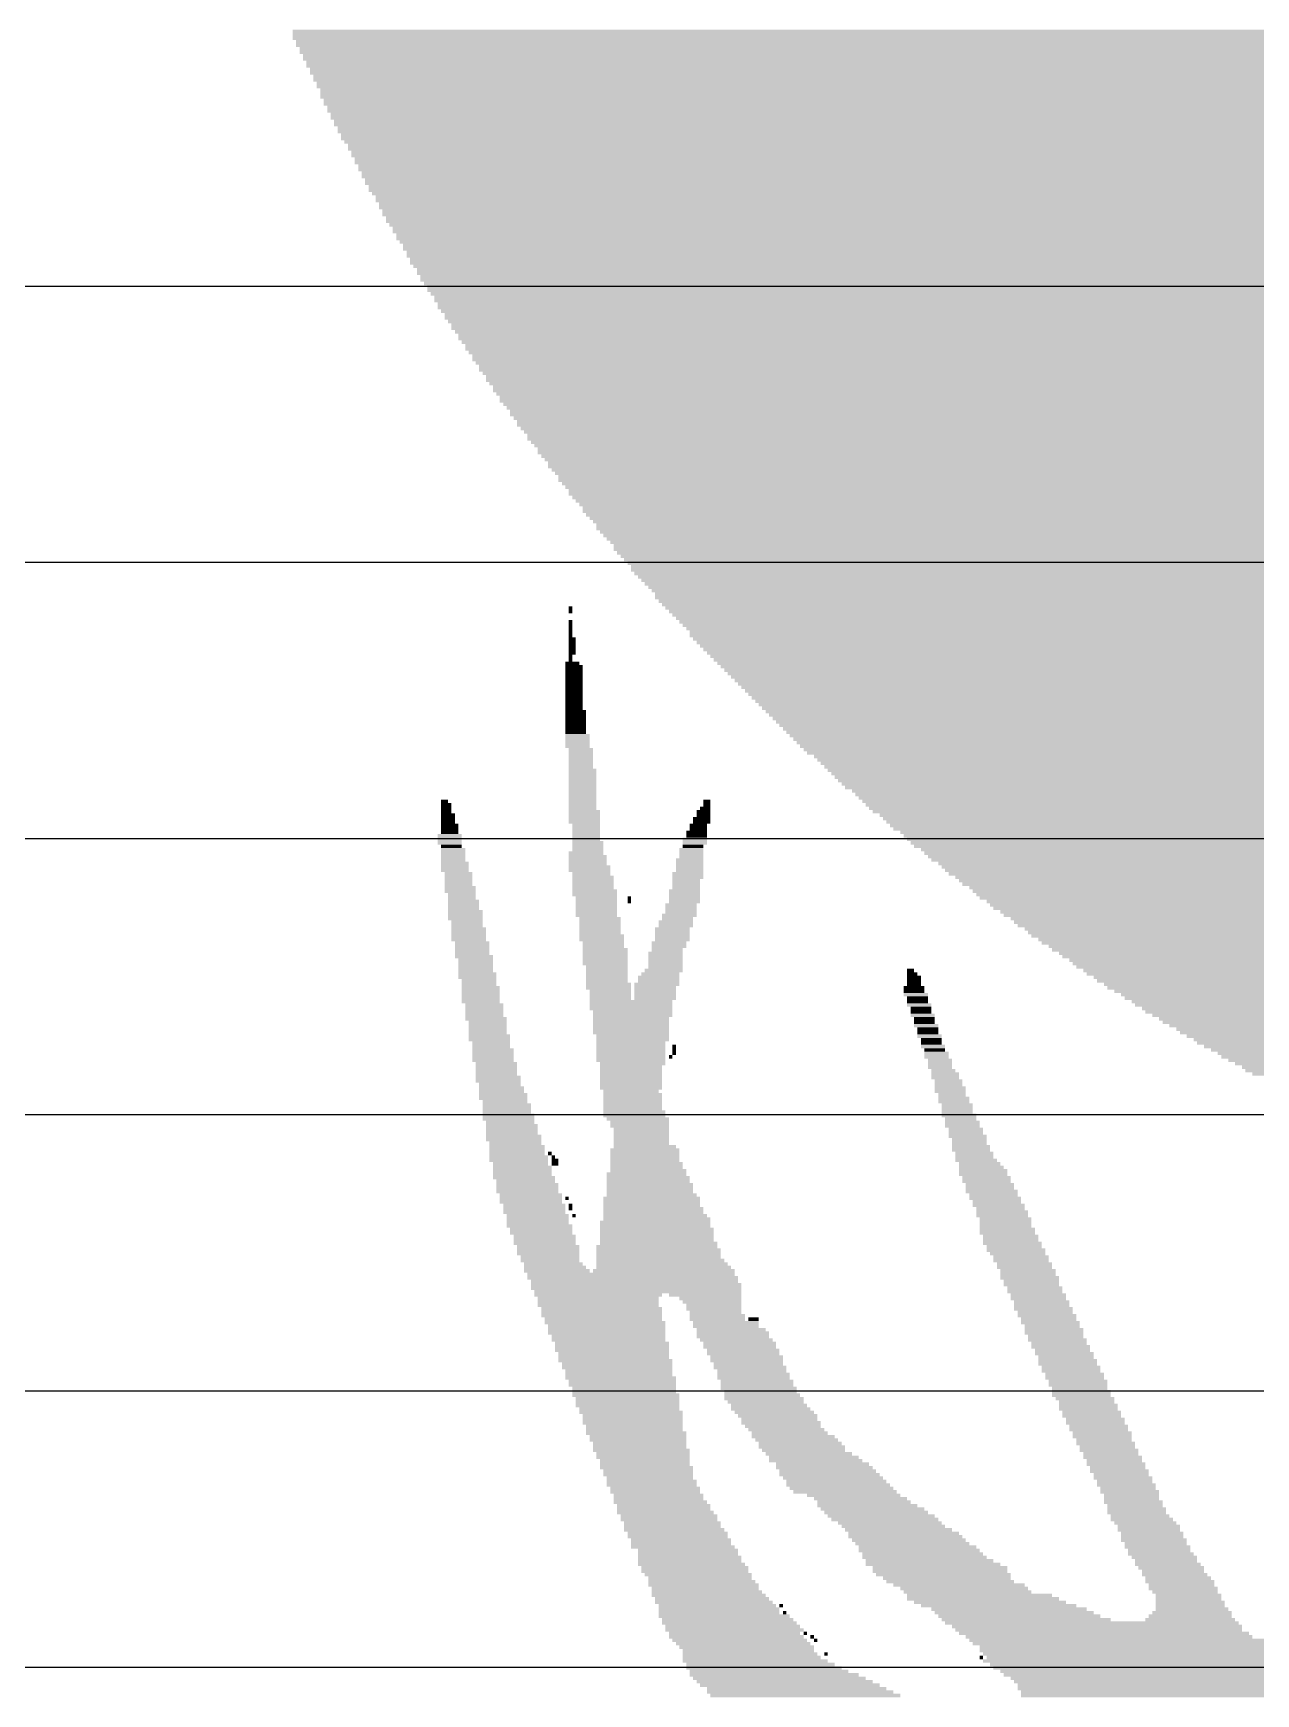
# Model space of a CAD drawing. Extents: x -0.64 to 6, y -0.15 to 7.8.
# Drawn here: x 4.4169 to 4.4877, y 0.3984 to 0.4947 of the extents above; entities that cross this region are included whole.
import ezdxf

# ---------------------------------------------------------------- set-up
doc = ezdxf.new("R2010")
doc.units = 0
for name, color, linetype in [('1', 22, 'CONTINUOUS'), ('16', 175, 'CONTINUOUS'), ('21', 253, 'CONTINUOUS')]:
    doc.layers.add(name, color=color, linetype=linetype)

# ---------------------------------------------------------------- blocks, each defined once
blk = doc.blocks.new('RECT')
blk.add_solid([(-0.5, -0.5), (0.5, -0.5), (-0.5, 0.5), (0.5, 0.5)])

msp = doc.modelspace()

# ---------------------------------------------------------------- linework, layer by layer
at = {"layer": '1'}
for p, q in [((3.222, 0.48), (5.197386, 0.48)), ((3.222, 0.464), (5.197386, 0.464)), ((3.222, 0.448), (5.197386, 0.448)), ((3.222, 0.432), (5.197386, 0.432)), ((3.222, 0.416), (5.197386, 0.416)), ((3.222, 0.4), (5.205325, 0.4))]:
    msp.add_line(p, q, dxfattribs=at)
at = {"layer": '16'}
for p, q in [((2.633132, 0.48), (5.732, 0.48)), ((2.639759, 0.464), (5.732, 0.464)), ((2.643873, 0.448), (5.732, 0.448)), ((2.647055, 0.432), (5.732, 0.432)), ((2.650238, 0.416), (5.732, 0.416)), ((2.653421, 0.4), (5.732, 0.4))]:
    msp.add_line(p, q, dxfattribs=at)

# ---------------------------------------------------------------- block references
at = {"layer": '21', "yscale": 0.0002}
for p, xscale in [((4.5051, 0.49475), 0.1464), ((4.505, 0.49455), 0.1462), ((4.5049, 0.49435), 0.146), ((4.5049, 0.49415), 0.1456), ((4.5048, 0.49395), 0.1454), ((4.5048, 0.49375), 0.145), ((4.5047, 0.49355), 0.1448), ((4.5047, 0.49335), 0.1444), ((4.5047, 0.49315), 0.1444), ((4.5047, 0.49295), 0.144), ((4.5046, 0.49275), 0.1438), ((4.5046, 0.49255), 0.1434), ((4.5045, 0.49235), 0.1432), ((4.5045, 0.49215), 0.1428), ((4.5044, 0.49195), 0.1426), ((4.5044, 0.49175), 0.1422), ((4.5043, 0.49155), 0.142), ((4.5043, 0.49135), 0.1416), ((4.5042, 0.49115), 0.1414), ((4.5041, 0.49095), 0.1412), ((4.5041, 0.49075), 0.1408), ((4.5041, 0.49055), 0.1408), ((4.5041, 0.49035), 0.1404), ((4.504, 0.49015), 0.1402), ((4.504, 0.48995), 0.1398), ((4.5039, 0.48975), 0.1396), ((4.5039, 0.48955), 0.1392), ((4.5038, 0.48935), 0.139), ((4.5038, 0.48915), 0.1386), ((4.5037, 0.48895), 0.1384), ((4.5037, 0.48875), 0.138), ((4.5036, 0.48855), 0.1378), ((4.5036, 0.48835), 0.1374), ((4.5036, 0.48815), 0.137), ((4.5035, 0.48795), 0.1368), ((4.5036, 0.48775), 0.1366), ((4.5035, 0.48755), 0.1364), ((4.5035, 0.48735), 0.136), ((4.5034, 0.48715), 0.1358), ((4.5034, 0.48695), 0.1354), ((4.5033, 0.48675), 0.1352), ((4.5033, 0.48655), 0.1348), ((4.5032, 0.48635), 0.1346), ((4.5032, 0.48615), 0.1342), ((4.5031, 0.48595), 0.134), ((4.5031, 0.48575), 0.1336), ((4.503, 0.48555), 0.1334), ((4.503, 0.48535), 0.133), ((4.503, 0.48515), 0.1326), ((4.503, 0.48495), 0.1326), ((4.503, 0.48475), 0.1322), ((4.5029, 0.48455), 0.132), ((4.5029, 0.48435), 0.1316), ((4.5028, 0.48415), 0.1314), ((4.5028, 0.48395), 0.131), ((4.5027, 0.48375), 0.1308), ((4.5027, 0.48355), 0.1304), ((4.5027, 0.48335), 0.13), ((4.5026, 0.48315), 0.1298), ((4.5026, 0.48295), 0.1294), ((4.5025, 0.48275), 0.1292), ((4.5025, 0.48255), 0.1288), ((4.5026, 0.48235), 0.1286), ((4.5025, 0.48215), 0.1284), ((4.5025, 0.48195), 0.128), ((4.5024, 0.48175), 0.1278), ((4.5024, 0.48155), 0.1274), ((4.5023, 0.48135), 0.1272), ((4.5023, 0.48115), 0.1268), ((4.5023, 0.48095), 0.1264), ((4.5022, 0.48075), 0.1262), ((4.5022, 0.48055), 0.1258), ((4.5021, 0.48035), 0.1256), ((4.5021, 0.48015), 0.1252), ((4.5021, 0.47995), 0.1248), ((4.502, 0.47975), 0.1246), ((4.5021, 0.47955), 0.1244), ((4.5021, 0.47935), 0.124), ((4.502, 0.47915), 0.1238), ((4.502, 0.47895), 0.1234), ((4.5019, 0.47875), 0.1232), ((4.5019, 0.47855), 0.1228), ((4.5019, 0.47835), 0.1224), ((4.5018, 0.47815), 0.1222), ((4.5018, 0.47795), 0.1218), ((4.5018, 0.47775), 0.1214), ((4.5017, 0.47755), 0.1212), ((4.5017, 0.47735), 0.1208), ((4.5018, 0.47715), 0.1206), ((4.5017, 0.47695), 0.1204), ((4.5017, 0.47675), 0.12), ((4.5017, 0.47655), 0.1196), ((4.5016, 0.47635), 0.1194), ((4.5016, 0.47615), 0.119), ((4.5016, 0.47595), 0.1186), ((4.5015, 0.47575), 0.1184), ((4.5015, 0.47555), 0.118), ((4.5015, 0.47535), 0.1176), ((4.5015, 0.47515), 0.1176), ((4.5015, 0.47495), 0.1172), ((4.5015, 0.47475), 0.1168), ((4.5014, 0.47455), 0.1166), ((4.5014, 0.47435), 0.1162), ((4.5014, 0.47415), 0.1158), ((4.5013, 0.47395), 0.1156), ((4.5013, 0.47375), 0.1152), ((4.5013, 0.47355), 0.1148), ((4.5013, 0.47335), 0.1148), ((4.5013, 0.47315), 0.1144), ((4.5013, 0.47295), 0.114), ((4.5013, 0.47275), 0.1136), ((4.5012, 0.47255), 0.1134), ((4.5012, 0.47235), 0.113), ((4.5012, 0.47215), 0.1126), ((4.5011, 0.47195), 0.1124), ((4.5011, 0.47175), 0.112), ((4.5011, 0.47155), 0.1116), ((4.5012, 0.47135), 0.1114), ((4.5011, 0.47115), 0.1112), ((4.5011, 0.47095), 0.1108), ((4.5011, 0.47075), 0.1104), ((4.5011, 0.47055), 0.11), ((4.501, 0.47035), 0.1098), ((4.501, 0.47015), 0.1094), ((4.501, 0.46995), 0.109), ((4.501, 0.46975), 0.1086), ((4.5009, 0.46955), 0.1084), ((4.501, 0.46935), 0.1082), ((4.501, 0.46915), 0.1078), ((4.501, 0.46895), 0.1074), ((4.5009, 0.46875), 0.1072), ((4.5009, 0.46855), 0.1068), ((4.5009, 0.46835), 0.1064), ((4.5009, 0.46815), 0.106), ((4.5008, 0.46795), 0.1058), ((4.5009, 0.46775), 0.1056), ((4.5009, 0.46755), 0.1052), ((4.5009, 0.46735), 0.1048), ((4.5009, 0.46715), 0.1044), ((4.5008, 0.46695), 0.1042), ((4.5008, 0.46675), 0.1038), ((4.5008, 0.46655), 0.1034), ((4.5008, 0.46635), 0.103), ((4.5009, 0.46615), 0.1028), ((4.5008, 0.46595), 0.1026), ((4.5008, 0.46575), 0.1022), ((4.5008, 0.46555), 0.1018), ((4.5008, 0.46535), 0.1014), ((4.5008, 0.46515), 0.101), ((4.5008, 0.46495), 0.1006), ((4.5008, 0.46475), 0.1006), ((4.5008, 0.46455), 0.1002), ((4.5008, 0.46435), 0.0998), ((4.5008, 0.46415), 0.0994), ((4.5008, 0.46395), 0.099), ((4.5008, 0.46375), 0.0986), ((4.5007, 0.46355), 0.0984), ((4.5007, 0.46335), 0.098), ((4.5008, 0.46315), 0.0978), ((4.5008, 0.46295), 0.0974), ((4.5008, 0.46275), 0.097), ((4.5008, 0.46255), 0.0966), ((4.5008, 0.46235), 0.0962), ((4.5008, 0.46215), 0.0958), ((4.5007, 0.46195), 0.0956), ((4.5008, 0.46175), 0.0954), ((4.448, 0.46135), 0.0002), ((4.448, 0.46115), 0.0002), ((4.5008, 0.46155), 0.095), ((4.5008, 0.46135), 0.0946), ((4.5008, 0.46115), 0.0942), ((4.5008, 0.46095), 0.0938), ((4.5008, 0.46075), 0.0934), ((4.448, 0.46055), 0.0002), ((4.448, 0.46035), 0.0002), ((4.448, 0.46015), 0.0002), ((4.448, 0.45995), 0.0002), ((4.448, 0.45975), 0.0002), ((4.5008, 0.46055), 0.093), ((4.5008, 0.46035), 0.0926), ((4.5009, 0.46015), 0.0924), ((4.5009, 0.45995), 0.092), ((4.5008, 0.45975), 0.0918), ((4.4481, 0.45955), 0.0004), ((4.4481, 0.45935), 0.0004), ((4.4481, 0.45915), 0.0004), ((4.4481, 0.45895), 0.0004), ((4.5008, 0.45955), 0.0914), ((4.5008, 0.45935), 0.091), ((4.5008, 0.45915), 0.0906), ((4.5008, 0.45895), 0.0902), ((4.4481, 0.45815), 0.0008), ((4.4482, 0.45795), 0.001), ((4.4481, 0.45875), 0.0004), ((4.448, 0.45855), 0.0002), ((4.448, 0.45835), 0.0002), ((4.5009, 0.45875), 0.09), ((4.5009, 0.45855), 0.0896), ((4.5009, 0.45835), 0.0892), ((4.5009, 0.45815), 0.0888), ((4.5009, 0.45795), 0.0884), ((4.4482, 0.45775), 0.001), ((4.4482, 0.45755), 0.001), ((4.4482, 0.45735), 0.001), ((4.4482, 0.45715), 0.001), ((4.4482, 0.45695), 0.001), ((4.5009, 0.45775), 0.088), ((4.5009, 0.45755), 0.0876), ((4.5009, 0.45735), 0.0872), ((4.501, 0.45715), 0.087), ((4.501, 0.45695), 0.0866), ((4.4482, 0.45675), 0.001), ((4.4482, 0.45655), 0.001), ((4.4482, 0.45635), 0.001), ((4.4482, 0.45615), 0.001), ((4.4482, 0.45595), 0.001), ((4.501, 0.45675), 0.0862), ((4.501, 0.45655), 0.0858), ((4.501, 0.45635), 0.0854), ((4.501, 0.45615), 0.085), ((4.501, 0.45595), 0.0846), ((4.4482, 0.45575), 0.001), ((4.4482, 0.45555), 0.001), ((4.4483, 0.45535), 0.0012), ((4.4483, 0.45515), 0.0012), ((4.4483, 0.45495), 0.0012), ((4.5011, 0.45575), 0.0844), ((4.5011, 0.45555), 0.084), ((4.5011, 0.45535), 0.0836), ((4.5011, 0.45515), 0.0832), ((4.5011, 0.45495), 0.0828), ((4.4483, 0.45475), 0.0012), ((4.4483, 0.45455), 0.0012), ((4.4483, 0.45435), 0.0012), ((4.4483, 0.45415), 0.0012), ((4.5011, 0.45475), 0.0824), ((4.5011, 0.45455), 0.082), ((4.5011, 0.45435), 0.0816), ((4.5012, 0.45415), 0.0814), ((4.4484, 0.45395), 0.0014), ((4.4484, 0.45375), 0.0014), ((4.4484, 0.45355), 0.0014), ((4.4484, 0.45335), 0.0014), ((4.4486, 0.45315), 0.0014), ((4.5012, 0.45395), 0.081), ((4.5012, 0.45375), 0.0806), ((4.5012, 0.45355), 0.0802), ((4.5012, 0.45335), 0.0798), ((4.5012, 0.45315), 0.0794), ((4.4486, 0.45295), 0.0014), ((4.4486, 0.45275), 0.0014), ((4.4486, 0.45255), 0.0014), ((4.4486, 0.45235), 0.0014), ((4.4486, 0.45215), 0.0014), ((4.5012, 0.45295), 0.079), ((4.5014, 0.45275), 0.0786), ((4.5014, 0.45255), 0.0782), ((4.5014, 0.45235), 0.0778), ((4.5014, 0.45215), 0.0774), ((4.4487, 0.45195), 0.0016), ((4.4487, 0.45175), 0.0016), ((4.4487, 0.45155), 0.0016), ((4.4487, 0.45135), 0.0016), ((4.4487, 0.45115), 0.0016), ((4.5014, 0.45195), 0.077), ((4.5014, 0.45175), 0.0766), ((4.5014, 0.45155), 0.0762), ((4.5014, 0.45135), 0.0758), ((4.5015, 0.45115), 0.0756), ((4.4407, 0.45015), 0.0004), ((4.4487, 0.45095), 0.0016), ((4.4487, 0.45075), 0.0016), ((4.4487, 0.45055), 0.0016), ((4.4487, 0.45035), 0.0016), ((4.4487, 0.45015), 0.0016), ((4.4559, 0.45015), 0.0004), ((4.5015, 0.45095), 0.0752), ((4.5016, 0.45075), 0.0746), ((4.5016, 0.45055), 0.0742), ((4.5016, 0.45035), 0.0738), ((4.5016, 0.45015), 0.0734), ((4.4408, 0.44995), 0.0006), ((4.4408, 0.44975), 0.0006), ((4.4408, 0.44955), 0.0006), ((4.4409, 0.44935), 0.0008), ((4.4487, 0.44995), 0.0016), ((4.4487, 0.44975), 0.0016), ((4.4488, 0.44955), 0.0018), ((4.4488, 0.44935), 0.0018), ((4.4557, 0.44955), 0.0008), ((4.4557, 0.44935), 0.0008), ((4.4558, 0.44975), 0.0006), ((4.4559, 0.44995), 0.0004), ((4.5016, 0.44995), 0.073), ((4.5016, 0.44975), 0.0726), ((4.5017, 0.44955), 0.0724), ((4.5018, 0.44935), 0.0718), ((4.4409, 0.44915), 0.0008), ((4.4409, 0.44895), 0.0008), ((4.441, 0.44875), 0.001), ((4.441, 0.44855), 0.001), ((4.441, 0.44835), 0.001), ((4.4488, 0.44915), 0.0018), ((4.4488, 0.44895), 0.0018), ((4.4489, 0.44875), 0.0016), ((4.4489, 0.44855), 0.0016), ((4.4489, 0.44835), 0.0016), ((4.4553, 0.44835), 0.0012), ((4.4554, 0.44875), 0.001), ((4.4554, 0.44855), 0.001), ((4.4556, 0.44915), 0.001), ((4.4556, 0.44895), 0.001), ((4.5018, 0.44915), 0.0714), ((4.5018, 0.44895), 0.071), ((4.5018, 0.44875), 0.0706), ((4.5018, 0.44855), 0.0702), ((4.5019, 0.44835), 0.0696), ((4.441, 0.44815), 0.0014), ((4.441, 0.44795), 0.0014), ((4.441, 0.44775), 0.0014), ((4.4411, 0.44755), 0.0012), ((4.4412, 0.44735), 0.0014), ((4.4489, 0.44815), 0.0016), ((4.4489, 0.44795), 0.0016), ((4.449, 0.44775), 0.0018), ((4.449, 0.44755), 0.0018), ((4.449, 0.44735), 0.0018), ((4.455, 0.44735), 0.0014), ((4.4552, 0.44795), 0.0014), ((4.4552, 0.44775), 0.0014), ((4.4551, 0.44755), 0.0012), ((4.4553, 0.44815), 0.0012), ((4.502, 0.44815), 0.0694), ((4.502, 0.44795), 0.069), ((4.502, 0.44775), 0.0686), ((4.502, 0.44755), 0.0682), ((4.5021, 0.44735), 0.0676), ((4.4412, 0.44715), 0.0014), ((4.4412, 0.44695), 0.0014), ((4.4412, 0.44675), 0.0014), ((4.4413, 0.44655), 0.0016), ((4.4413, 0.44635), 0.0016), ((4.4489, 0.44715), 0.002), ((4.449, 0.44695), 0.0022), ((4.449, 0.44675), 0.0022), ((4.449, 0.44655), 0.0022), ((4.4491, 0.44635), 0.0024), ((4.4549, 0.44675), 0.0016), ((4.4549, 0.44655), 0.0016), ((4.4549, 0.44635), 0.0016), ((4.455, 0.44715), 0.0014), ((4.455, 0.44695), 0.0014), ((4.5021, 0.44715), 0.0672), ((4.5021, 0.44695), 0.0668), ((4.5021, 0.44675), 0.0664), ((4.5023, 0.44655), 0.066), ((4.5023, 0.44635), 0.0656), ((4.4413, 0.44615), 0.0016), ((4.4415, 0.44595), 0.0016), ((4.4415, 0.44575), 0.0016), ((4.4415, 0.44555), 0.0016), ((4.4415, 0.44535), 0.0016), ((4.4491, 0.44615), 0.0024), ((4.4492, 0.44595), 0.0022), ((4.4493, 0.44575), 0.0024), ((4.4493, 0.44555), 0.0024), ((4.4493, 0.44535), 0.0024), ((4.4548, 0.44595), 0.0018), ((4.4548, 0.44575), 0.0018), ((4.4547, 0.44555), 0.0016), ((4.4547, 0.44535), 0.0016), ((4.4549, 0.44615), 0.0016), ((4.5023, 0.44615), 0.0652), ((4.5023, 0.44595), 0.0648), ((4.5024, 0.44575), 0.0642), ((4.5024, 0.44555), 0.0638), ((4.5024, 0.44535), 0.0634), ((4.4416, 0.44515), 0.0018), ((4.4416, 0.44495), 0.0018), ((4.4417, 0.44475), 0.0016), ((4.4417, 0.44455), 0.0016), ((4.4418, 0.44435), 0.0018), ((4.4493, 0.44515), 0.0024), ((4.4494, 0.44495), 0.0026), ((4.4494, 0.44475), 0.0026), ((4.4495, 0.44455), 0.0024), ((4.4495, 0.44435), 0.0024), ((4.4514, 0.44455), 0.0002), ((4.4514, 0.44435), 0.0002), ((4.4546, 0.44495), 0.0018), ((4.4546, 0.44475), 0.0018), ((4.4546, 0.44455), 0.0018), ((4.4546, 0.44435), 0.0018), ((4.4547, 0.44515), 0.0016), ((4.5026, 0.44515), 0.063), ((4.5026, 0.44495), 0.0626), ((4.5026, 0.44475), 0.0622), ((4.5026, 0.44455), 0.0618), ((4.5027, 0.44435), 0.0612), ((4.4418, 0.44415), 0.0018), ((4.4418, 0.44395), 0.0018), ((4.4419, 0.44375), 0.002), ((4.4419, 0.44355), 0.002), ((4.4495, 0.44415), 0.0024), ((4.4495, 0.44395), 0.0024), ((4.4495, 0.44375), 0.0024), ((4.4495, 0.44355), 0.0024), ((4.4543, 0.44355), 0.002), ((4.4544, 0.44415), 0.0018), ((4.4544, 0.44395), 0.0018), ((4.4544, 0.44375), 0.0018), ((4.5027, 0.44415), 0.0608), ((4.5027, 0.44395), 0.0604), ((4.5028, 0.44375), 0.0598), ((4.5029, 0.44355), 0.0596), ((4.4419, 0.44335), 0.002), ((4.442, 0.44315), 0.0018), ((4.442, 0.44295), 0.0018), ((4.4421, 0.44275), 0.002), ((4.4421, 0.44255), 0.002), ((4.4497, 0.44335), 0.0024), ((4.4497, 0.44315), 0.0024), ((4.4497, 0.44295), 0.0024), ((4.4497, 0.44275), 0.0024), ((4.4497, 0.44255), 0.0024), ((4.4539, 0.44275), 0.002), ((4.4539, 0.44255), 0.002), ((4.4541, 0.44315), 0.002), ((4.4541, 0.44295), 0.002), ((4.4542, 0.44335), 0.0018), ((4.503, 0.44335), 0.059), ((4.503, 0.44315), 0.0586), ((4.503, 0.44295), 0.0582), ((4.5031, 0.44275), 0.0576), ((4.5031, 0.44255), 0.0572), ((4.4421, 0.44235), 0.002), ((4.4421, 0.44215), 0.002), ((4.4423, 0.44195), 0.002), ((4.4423, 0.44175), 0.002), ((4.4423, 0.44155), 0.002), ((4.4498, 0.44235), 0.0026), ((4.4498, 0.44215), 0.0026), ((4.4499, 0.44195), 0.0024), ((4.4499, 0.44175), 0.0024), ((4.45, 0.44155), 0.0026), ((4.4537, 0.44195), 0.002), ((4.4537, 0.44175), 0.002), ((4.4536, 0.44155), 0.0018), ((4.4539, 0.44235), 0.002), ((4.4539, 0.44215), 0.002), ((4.5031, 0.44235), 0.0568), ((4.5033, 0.44215), 0.0564), ((4.5033, 0.44195), 0.056), ((4.5034, 0.44175), 0.0554), ((4.5034, 0.44155), 0.055), ((4.4423, 0.44135), 0.002), ((4.4424, 0.44115), 0.0022), ((4.4425, 0.44095), 0.002), ((4.4425, 0.44075), 0.002), ((4.4425, 0.44055), 0.002), ((4.45, 0.44135), 0.0026), ((4.45, 0.44115), 0.0026), ((4.45, 0.44095), 0.0026), ((4.45, 0.44075), 0.0026), ((4.4501, 0.44055), 0.0024), ((4.4535, 0.44135), 0.002), ((4.4535, 0.44115), 0.002), ((4.4535, 0.44095), 0.002), ((4.4535, 0.44075), 0.002), ((4.4535, 0.44055), 0.002), ((4.5035, 0.44135), 0.0544), ((4.5035, 0.44115), 0.054), ((4.5036, 0.44095), 0.0534), ((4.5036, 0.44075), 0.053), ((4.5037, 0.44055), 0.0528), ((4.4425, 0.44035), 0.002), ((4.4426, 0.44015), 0.0022), ((4.4426, 0.43995), 0.0022), ((4.4427, 0.43975), 0.002), ((4.4427, 0.43955), 0.002), ((4.4501, 0.44035), 0.0024), ((4.4501, 0.44015), 0.0024), ((4.4501, 0.43995), 0.0024), ((4.4501, 0.43975), 0.0024), ((4.4502, 0.43955), 0.0026), ((4.453, 0.43955), 0.0026), ((4.4531, 0.43995), 0.0024), ((4.4531, 0.43975), 0.0024), ((4.4532, 0.44015), 0.0022), ((4.4534, 0.44035), 0.0022), ((4.4677, 0.44035), 0.0004), ((4.4678, 0.44015), 0.0006), ((4.4679, 0.43995), 0.0008), ((4.4679, 0.43975), 0.0008), ((4.4679, 0.43955), 0.0008), ((4.5038, 0.44035), 0.0522), ((4.5038, 0.44015), 0.0518), ((4.5039, 0.43995), 0.0512), ((4.5039, 0.43975), 0.0508), ((4.504, 0.43955), 0.0502), ((4.4428, 0.43935), 0.0022), ((4.4428, 0.43915), 0.0022), ((4.4428, 0.43895), 0.0022), ((4.4428, 0.43875), 0.0022), ((4.4502, 0.43935), 0.0026), ((4.4503, 0.43915), 0.0024), ((4.4503, 0.43895), 0.0024), ((4.4503, 0.43875), 0.0024), ((4.4529, 0.43935), 0.0024), ((4.4529, 0.43915), 0.0024), ((4.4529, 0.43895), 0.0024), ((4.4529, 0.43875), 0.0024), ((4.4679, 0.43935), 0.0012), ((4.4679, 0.43915), 0.0012), ((4.468, 0.43895), 0.0014), ((4.4681, 0.43875), 0.0012), ((4.504, 0.43935), 0.0498), ((4.5042, 0.43915), 0.0494), ((4.5043, 0.43895), 0.0488), ((4.5043, 0.43875), 0.0484), ((4.4428, 0.43855), 0.0022), ((4.443, 0.43835), 0.0022), ((4.443, 0.43815), 0.0022), ((4.443, 0.43795), 0.0022), ((4.443, 0.43775), 0.0022), ((4.4515, 0.43855), 0.0048), ((4.4515, 0.43835), 0.0048), ((4.4515, 0.43815), 0.0048), ((4.4516, 0.43795), 0.0046), ((4.4516, 0.43775), 0.0046), ((4.4681, 0.43855), 0.0012), ((4.4682, 0.43835), 0.0014), ((4.4683, 0.43815), 0.0012), ((4.4683, 0.43795), 0.0012), ((4.4684, 0.43775), 0.0014), ((4.5044, 0.43855), 0.0478), ((4.5044, 0.43835), 0.0474), ((4.5045, 0.43815), 0.0468), ((4.5045, 0.43795), 0.0464), ((4.5046, 0.43775), 0.0458), ((4.4431, 0.43755), 0.0024), ((4.4432, 0.43735), 0.0022), ((4.4432, 0.43715), 0.0022), ((4.4432, 0.43695), 0.0022), ((4.4432, 0.43675), 0.0022), ((4.4515, 0.43755), 0.0044), ((4.4515, 0.43735), 0.0044), ((4.4515, 0.43715), 0.0044), ((4.4515, 0.43695), 0.0044), ((4.4515, 0.43675), 0.0044), ((4.4685, 0.43755), 0.0012), ((4.4685, 0.43735), 0.0012), ((4.4686, 0.43715), 0.0014), ((4.4687, 0.43695), 0.0012), ((4.4687, 0.43675), 0.0012), ((4.5048, 0.43755), 0.0454), ((4.5048, 0.43735), 0.045), ((4.5049, 0.43715), 0.0444), ((4.505, 0.43695), 0.0438), ((4.505, 0.43675), 0.0434), ((4.4433, 0.43655), 0.0024), ((4.4433, 0.43635), 0.0024), ((4.4434, 0.43615), 0.0022), ((4.4434, 0.43595), 0.0022), ((4.4435, 0.43575), 0.0024), ((4.4516, 0.43655), 0.0042), ((4.4516, 0.43635), 0.0042), ((4.4515, 0.43615), 0.004), ((4.4515, 0.43595), 0.004), ((4.4515, 0.43575), 0.004), ((4.454, 0.43595), 0.0002), ((4.454, 0.43575), 0.0002), ((4.4688, 0.43655), 0.0014), ((4.4689, 0.43635), 0.0012), ((4.4689, 0.43615), 0.0012), ((4.469, 0.43595), 0.0014), ((4.4691, 0.43575), 0.0012), ((4.5051, 0.43655), 0.0428), ((4.5052, 0.43635), 0.0422), ((4.5053, 0.43615), 0.042), ((4.5054, 0.43595), 0.0414), ((4.5055, 0.43575), 0.0408), ((4.4435, 0.43555), 0.0024), ((4.4435, 0.43535), 0.0024), ((4.4435, 0.43515), 0.0024), ((4.4437, 0.43495), 0.0024), ((4.4437, 0.43475), 0.0024), ((4.4515, 0.43555), 0.004), ((4.4515, 0.43535), 0.004), ((4.4515, 0.43515), 0.004), ((4.4516, 0.43495), 0.0038), ((4.4515, 0.43475), 0.0036), ((4.4538, 0.43535), 0.0002), ((4.454, 0.43555), 0.0002), ((4.4692, 0.43555), 0.0014), ((4.4692, 0.43535), 0.0014), ((4.4694, 0.43515), 0.0014), ((4.4694, 0.43495), 0.0014), ((4.4694, 0.43475), 0.0014), ((4.5056, 0.43555), 0.0402), ((4.5056, 0.43535), 0.0398), ((4.5057, 0.43515), 0.0392), ((4.5058, 0.43495), 0.0386), ((4.5059, 0.43475), 0.038), ((4.4437, 0.43455), 0.0024), ((4.4437, 0.43435), 0.0024), ((4.4438, 0.43415), 0.0026), ((4.4438, 0.43395), 0.0026), ((4.4515, 0.43455), 0.0036), ((4.4515, 0.43435), 0.0036), ((4.4515, 0.43415), 0.0036), ((4.4515, 0.43395), 0.0036), ((4.4696, 0.43455), 0.0014), ((4.4697, 0.43435), 0.0016), ((4.4697, 0.43415), 0.0016), ((4.4699, 0.43395), 0.0016), ((4.506, 0.43455), 0.0378), ((4.5061, 0.43435), 0.0372), ((4.4439, 0.43375), 0.0024), ((4.444, 0.43355), 0.0026), ((4.444, 0.43335), 0.0026), ((4.4441, 0.43315), 0.0028), ((4.4441, 0.43295), 0.0028), ((4.4515, 0.43375), 0.0036), ((4.4515, 0.43355), 0.0036), ((4.4515, 0.43335), 0.0032), ((4.4516, 0.43315), 0.0034), ((4.4516, 0.43295), 0.0034), ((4.4699, 0.43375), 0.0016), ((4.47, 0.43355), 0.0018), ((4.47, 0.43335), 0.0018), ((4.4701, 0.43315), 0.0016), ((4.4702, 0.43295), 0.0018), ((4.4442, 0.43275), 0.0026), ((4.4443, 0.43255), 0.0028), ((4.4443, 0.43235), 0.0028), ((4.4443, 0.43215), 0.0028), ((4.4444, 0.43195), 0.003), ((4.4516, 0.43275), 0.0034), ((4.4516, 0.43255), 0.0034), ((4.4516, 0.43235), 0.0034), ((4.4517, 0.43215), 0.0036), ((4.4517, 0.43195), 0.0036), ((4.4702, 0.43275), 0.0018), ((4.4704, 0.43255), 0.0018), ((4.4704, 0.43235), 0.0018), ((4.4704, 0.43215), 0.0018), ((4.4705, 0.43195), 0.002), ((4.4444, 0.43175), 0.003), ((4.4445, 0.43155), 0.0028), ((4.4446, 0.43135), 0.003), ((4.4446, 0.43115), 0.003), ((4.4446, 0.43095), 0.003), ((4.4519, 0.43175), 0.0036), ((4.452, 0.43155), 0.0034), ((4.452, 0.43135), 0.0034), ((4.4521, 0.43115), 0.0032), ((4.4521, 0.43095), 0.0032), ((4.4706, 0.43175), 0.0018), ((4.4707, 0.43155), 0.002), ((4.4707, 0.43135), 0.002), ((4.4709, 0.43115), 0.002), ((4.4709, 0.43095), 0.002), ((4.4447, 0.43075), 0.0032), ((4.4447, 0.43055), 0.0032), ((4.4448, 0.43035), 0.003), ((4.4449, 0.43015), 0.0032), ((4.4449, 0.42995), 0.0032), ((4.4523, 0.42995), 0.004), ((4.4521, 0.43075), 0.0032), ((4.4521, 0.43055), 0.0032), ((4.4521, 0.43035), 0.0032), ((4.4523, 0.43015), 0.0036), ((4.471, 0.43075), 0.0022), ((4.4711, 0.43055), 0.002), ((4.4711, 0.43035), 0.002), ((4.4712, 0.43015), 0.0022), ((4.4712, 0.42995), 0.0022), ((4.4449, 0.42975), 0.0032), ((4.445, 0.42955), 0.0034), ((4.445, 0.42935), 0.0034), ((4.4451, 0.42915), 0.0032), ((4.4468, 0.42975), 0.0002), ((4.447, 0.42955), 0.0002), ((4.4471, 0.42935), 0.0004), ((4.4471, 0.42915), 0.0004), ((4.4523, 0.42975), 0.004), ((4.4523, 0.42955), 0.004), ((4.4523, 0.42935), 0.004), ((4.4524, 0.42915), 0.0042), ((4.4714, 0.42975), 0.0022), ((4.4714, 0.42955), 0.0022), ((4.4715, 0.42935), 0.0024), ((4.4717, 0.42915), 0.0024), ((4.4452, 0.42895), 0.0034), ((4.4452, 0.42875), 0.0034), ((4.4452, 0.42855), 0.0034), ((4.4453, 0.42835), 0.0036), ((4.4454, 0.42815), 0.0034), ((4.4524, 0.42855), 0.0046), ((4.4525, 0.42835), 0.0048), ((4.4525, 0.42815), 0.0048), ((4.4524, 0.42895), 0.0042), ((4.4525, 0.42875), 0.0044), ((4.4718, 0.42895), 0.0026), ((4.4719, 0.42875), 0.0028), ((4.4719, 0.42855), 0.0028), ((4.4721, 0.42835), 0.0028), ((4.4721, 0.42815), 0.0028), ((4.4455, 0.42795), 0.0036), ((4.4455, 0.42775), 0.0036), ((4.4455, 0.42755), 0.0036), ((4.4457, 0.42735), 0.0036), ((4.4457, 0.42715), 0.0036), ((4.4478, 0.42715), 0.0002), ((4.4527, 0.42715), 0.0056), ((4.4526, 0.42795), 0.005), ((4.4526, 0.42775), 0.005), ((4.4526, 0.42755), 0.005), ((4.4527, 0.42735), 0.0052), ((4.4723, 0.42795), 0.0028), ((4.4723, 0.42775), 0.0028), ((4.4724, 0.42755), 0.003), ((4.4725, 0.42735), 0.0028), ((4.4726, 0.42715), 0.003), ((4.4457, 0.42695), 0.0036), ((4.4459, 0.42675), 0.0036), ((4.4459, 0.42655), 0.0036), ((4.4459, 0.42635), 0.0036), ((4.4461, 0.42615), 0.0036), ((4.448, 0.42675), 0.0002), ((4.448, 0.42655), 0.0002), ((4.4482, 0.42615), 0.0002), ((4.4527, 0.42695), 0.0056), ((4.4527, 0.42675), 0.0056), ((4.4528, 0.42655), 0.0058), ((4.4528, 0.42635), 0.0058), ((4.4529, 0.42615), 0.006), ((4.4727, 0.42695), 0.0028), ((4.4728, 0.42675), 0.003), ((4.4729, 0.42655), 0.0028), ((4.473, 0.42635), 0.003), ((4.473, 0.42615), 0.003), ((4.4461, 0.42595), 0.0036), ((4.4461, 0.42575), 0.0036), ((4.4462, 0.42555), 0.0038), ((4.4463, 0.42535), 0.0036), ((4.4463, 0.42515), 0.0036), ((4.4529, 0.42575), 0.0064), ((4.4529, 0.42555), 0.0064), ((4.453, 0.42535), 0.0066), ((4.453, 0.42515), 0.0066), ((4.453, 0.42595), 0.0062), ((4.4732, 0.42595), 0.003), ((4.4732, 0.42575), 0.003), ((4.4732, 0.42555), 0.003), ((4.4733, 0.42535), 0.0032), ((4.4733, 0.42515), 0.0032), ((4.4465, 0.42495), 0.0036), ((4.4465, 0.42475), 0.0036), ((4.4465, 0.42455), 0.0036), ((4.4467, 0.42435), 0.0036), ((4.4467, 0.42415), 0.0036), ((4.453, 0.42435), 0.007), ((4.4531, 0.42415), 0.0072), ((4.453, 0.42495), 0.0066), ((4.453, 0.42475), 0.0066), ((4.4531, 0.42455), 0.0068), ((4.4735, 0.42495), 0.0032), ((4.4735, 0.42475), 0.0032), ((4.4736, 0.42455), 0.0034), ((4.4737, 0.42435), 0.0032), ((4.4738, 0.42415), 0.0034), ((4.4467, 0.42395), 0.0036), ((4.4468, 0.42375), 0.0034), ((4.4468, 0.42355), 0.0034), ((4.447, 0.42335), 0.0034), ((4.4531, 0.42395), 0.0072), ((4.4531, 0.42375), 0.0072), ((4.4532, 0.42355), 0.0074), ((4.4533, 0.42335), 0.0076), ((4.4739, 0.42395), 0.0032), ((4.4741, 0.42375), 0.0032), ((4.4741, 0.42355), 0.0032), ((4.4743, 0.42335), 0.0032), ((4.4471, 0.42315), 0.0036), ((4.4472, 0.42295), 0.0038), ((4.4515, 0.42275), 0.012), ((4.4516, 0.42255), 0.0122), ((4.4517, 0.42235), 0.012), ((4.4534, 0.42295), 0.0082), ((4.4534, 0.42315), 0.0078), ((4.4743, 0.42315), 0.0032), ((4.4745, 0.42295), 0.0032), ((4.4745, 0.42275), 0.0032), ((4.4746, 0.42255), 0.0034), ((4.4747, 0.42235), 0.0032), ((4.4518, 0.42215), 0.0122), ((4.4518, 0.42195), 0.0122), ((4.4519, 0.42175), 0.012), ((4.4496, 0.42155), 0.0074), ((4.4496, 0.42135), 0.007), ((4.4558, 0.42155), 0.0042), ((4.4561, 0.42135), 0.0036), ((4.4747, 0.42215), 0.0032), ((4.4749, 0.42195), 0.0032), ((4.4749, 0.42175), 0.0032), ((4.4751, 0.42155), 0.0032), ((4.4751, 0.42135), 0.0032), ((4.4496, 0.42115), 0.007), ((4.4496, 0.42095), 0.007), ((4.4498, 0.42075), 0.007), ((4.4498, 0.42055), 0.007), ((4.4498, 0.42035), 0.007), ((4.4562, 0.42115), 0.0034), ((4.4563, 0.42095), 0.0032), ((4.4563, 0.42075), 0.0032), ((4.4564, 0.42055), 0.003), ((4.4565, 0.42035), 0.0032), ((4.4753, 0.42115), 0.0032), ((4.4753, 0.42095), 0.0032), ((4.4754, 0.42075), 0.0034), ((4.4755, 0.42055), 0.0032), ((4.4756, 0.42035), 0.0034), ((4.4499, 0.42015), 0.0068), ((4.45, 0.41995), 0.007), ((4.4501, 0.41975), 0.0068), ((4.4501, 0.41955), 0.0068), ((4.4501, 0.41935), 0.0068), ((4.4565, 0.42015), 0.0032), ((4.457, 0.41995), 0.0038), ((4.457, 0.41975), 0.0038), ((4.4573, 0.41955), 0.004), ((4.4574, 0.41935), 0.0042), ((4.4586, 0.42015), 0.0006), ((4.4757, 0.42015), 0.0032), ((4.4758, 0.41995), 0.0034), ((4.4759, 0.41975), 0.0032), ((4.476, 0.41955), 0.0034), ((4.476, 0.41935), 0.0034), ((4.4502, 0.41915), 0.0066), ((4.4502, 0.41895), 0.0066), ((4.4504, 0.41875), 0.0066), ((4.4504, 0.41855), 0.0066), ((4.4574, 0.41915), 0.0042), ((4.4576, 0.41895), 0.0042), ((4.4578, 0.41875), 0.0042), ((4.4578, 0.41855), 0.0042), ((4.4761, 0.41915), 0.0032), ((4.4762, 0.41895), 0.0034), ((4.4763, 0.41875), 0.0032), ((4.4764, 0.41855), 0.0034), ((4.4504, 0.41835), 0.0066), ((4.4505, 0.41815), 0.0064), ((4.4505, 0.41795), 0.0064), ((4.4506, 0.41775), 0.0066), ((4.4507, 0.41755), 0.0064), ((4.458, 0.41835), 0.0042), ((4.458, 0.41815), 0.0042), ((4.4582, 0.41795), 0.0042), ((4.4582, 0.41775), 0.0042), ((4.4583, 0.41755), 0.004), ((4.4765, 0.41835), 0.0032), ((4.4766, 0.41815), 0.0034), ((4.4767, 0.41795), 0.0032), ((4.4768, 0.41775), 0.0034), ((4.4768, 0.41755), 0.0034), ((4.4507, 0.41735), 0.0064), ((4.4508, 0.41715), 0.0062), ((4.4508, 0.41695), 0.0062), ((4.4509, 0.41675), 0.0064), ((4.451, 0.41655), 0.0062), ((4.4584, 0.41735), 0.0042), ((4.4585, 0.41715), 0.004), ((4.4586, 0.41695), 0.0042), ((4.4586, 0.41675), 0.0042), ((4.4588, 0.41655), 0.0042), ((4.477, 0.41735), 0.0034), ((4.477, 0.41715), 0.0034), ((4.4772, 0.41695), 0.0034), ((4.4772, 0.41675), 0.0034), ((4.4774, 0.41655), 0.0034), ((4.451, 0.41635), 0.0062), ((4.4511, 0.41615), 0.006), ((4.4511, 0.41595), 0.006), ((4.4512, 0.41575), 0.0062), ((4.4513, 0.41555), 0.006), ((4.4588, 0.41635), 0.0042), ((4.4589, 0.41615), 0.0044), ((4.459, 0.41595), 0.0042), ((4.4591, 0.41575), 0.0044), ((4.4592, 0.41555), 0.0046), ((4.4774, 0.41635), 0.0034), ((4.4775, 0.41615), 0.0032), ((4.4776, 0.41595), 0.0034), ((4.4776, 0.41575), 0.0034), ((4.4778, 0.41555), 0.0034), ((4.4513, 0.41535), 0.006), ((4.4513, 0.41515), 0.006), ((4.4514, 0.41495), 0.0058), ((4.4515, 0.41475), 0.006), ((4.4516, 0.41455), 0.0058), ((4.4593, 0.41535), 0.0044), ((4.4595, 0.41515), 0.0044), ((4.4596, 0.41495), 0.0046), ((4.4598, 0.41475), 0.0046), ((4.46, 0.41455), 0.0046), ((4.4779, 0.41535), 0.0032), ((4.478, 0.41515), 0.0034), ((4.478, 0.41495), 0.0034), ((4.4782, 0.41475), 0.0034), ((4.4782, 0.41455), 0.0034), ((4.4516, 0.41435), 0.0058), ((4.4516, 0.41415), 0.0058), ((4.4517, 0.41395), 0.0056), ((4.4517, 0.41375), 0.0056), ((4.4601, 0.41435), 0.0044), ((4.4602, 0.41415), 0.0046), ((4.4603, 0.41395), 0.0044), ((4.4605, 0.41375), 0.0044), ((4.4784, 0.41435), 0.0034), ((4.4784, 0.41415), 0.0034), ((4.4786, 0.41395), 0.0034), ((4.4786, 0.41375), 0.0034), ((4.4518, 0.41355), 0.0058), ((4.4519, 0.41335), 0.0056), ((4.4519, 0.41315), 0.0056), ((4.452, 0.41295), 0.0054), ((4.452, 0.41275), 0.0054), ((4.4607, 0.41355), 0.0044), ((4.4609, 0.41335), 0.0048), ((4.4611, 0.41315), 0.0048), ((4.4613, 0.41295), 0.0048), ((4.4614, 0.41275), 0.005), ((4.4788, 0.41355), 0.0034), ((4.4788, 0.41335), 0.0034), ((4.4789, 0.41315), 0.0032), ((4.479, 0.41295), 0.0034), ((4.4791, 0.41275), 0.0032), ((4.4521, 0.41255), 0.0056), ((4.4522, 0.41235), 0.0054), ((4.4522, 0.41215), 0.0054), ((4.4523, 0.41195), 0.0052), ((4.4523, 0.41175), 0.0052), ((4.4615, 0.41255), 0.0048), ((4.4618, 0.41235), 0.005), ((4.4621, 0.41215), 0.0052), ((4.4622, 0.41195), 0.0054), ((4.4626, 0.41175), 0.0054), ((4.4792, 0.41255), 0.0034), ((4.4793, 0.41235), 0.0032), ((4.4794, 0.41215), 0.0034), ((4.4795, 0.41195), 0.0032), ((4.4796, 0.41175), 0.0034), ((4.4524, 0.41155), 0.0054), ((4.4525, 0.41135), 0.0052), ((4.4525, 0.41115), 0.0052), ((4.4526, 0.41095), 0.005), ((4.4527, 0.41075), 0.0052), ((4.4627, 0.41155), 0.0056), ((4.4629, 0.41135), 0.0056), ((4.463, 0.41115), 0.0058), ((4.4632, 0.41095), 0.0058), ((4.4634, 0.41075), 0.0058), ((4.4797, 0.41155), 0.0032), ((4.4798, 0.41135), 0.0034), ((4.4799, 0.41115), 0.0032), ((4.48, 0.41095), 0.0034), ((4.4801, 0.41075), 0.0032), ((4.4527, 0.41055), 0.0052), ((4.4529, 0.41035), 0.0052), ((4.4529, 0.41015), 0.0052), ((4.4531, 0.40995), 0.0052), ((4.4531, 0.40975), 0.0052), ((4.4635, 0.41055), 0.006), ((4.4637, 0.41035), 0.006), ((4.4639, 0.41015), 0.006), ((4.4644, 0.40995), 0.0054), ((4.4648, 0.40975), 0.0054), ((4.4802, 0.41055), 0.0034), ((4.4803, 0.41035), 0.0032), ((4.4804, 0.41015), 0.0034), ((4.4805, 0.40995), 0.0032), ((4.4805, 0.40975), 0.0032), ((4.4532, 0.40955), 0.0054), ((4.4534, 0.40935), 0.0054), ((4.4534, 0.40915), 0.0054), ((4.4535, 0.40895), 0.0056), ((4.465, 0.40955), 0.0054), ((4.4652, 0.40935), 0.0058), ((4.4655, 0.40915), 0.006), ((4.4657, 0.40895), 0.006), ((4.4806, 0.40955), 0.0034), ((4.4807, 0.40935), 0.0032), ((4.4808, 0.40915), 0.0034), ((4.4808, 0.40895), 0.0034), ((4.4537, 0.40875), 0.0056), ((4.4537, 0.40855), 0.0056), ((4.4539, 0.40835), 0.0056), ((4.4539, 0.40815), 0.0056), ((4.454, 0.40795), 0.0058), ((4.466, 0.40875), 0.0062), ((4.4662, 0.40855), 0.0062), ((4.4665, 0.40835), 0.006), ((4.4667, 0.40815), 0.006), ((4.467, 0.40795), 0.0062), ((4.481, 0.40875), 0.0034), ((4.4811, 0.40855), 0.0036), ((4.4813, 0.40835), 0.0036), ((4.4815, 0.40815), 0.0036), ((4.4815, 0.40795), 0.0036), ((4.4542, 0.40775), 0.0058), ((4.4542, 0.40755), 0.0058), ((4.4544, 0.40735), 0.0058), ((4.4544, 0.40715), 0.0058), ((4.4545, 0.40695), 0.006), ((4.4673, 0.40775), 0.0064), ((4.4674, 0.40755), 0.0066), ((4.4676, 0.40735), 0.0066), ((4.4678, 0.40715), 0.0066), ((4.4681, 0.40695), 0.0068), ((4.4817, 0.40775), 0.0036), ((4.4817, 0.40755), 0.0036), ((4.4818, 0.40735), 0.0038), ((4.4819, 0.40715), 0.0036), ((4.482, 0.40695), 0.0038), ((4.4548, 0.40675), 0.0058), ((4.4548, 0.40655), 0.0058), ((4.4549, 0.40635), 0.006), ((4.4549, 0.40615), 0.006), ((4.455, 0.40595), 0.0062), ((4.4682, 0.40675), 0.007), ((4.4684, 0.40655), 0.007), ((4.4685, 0.40635), 0.0072), ((4.4688, 0.40615), 0.0074), ((4.469, 0.40595), 0.0078), ((4.4821, 0.40675), 0.0036), ((4.4822, 0.40655), 0.0038), ((4.4824, 0.40635), 0.0038), ((4.4825, 0.40615), 0.0036), ((4.4826, 0.40595), 0.0038), ((4.4552, 0.40575), 0.0062), ((4.4552, 0.40555), 0.0062), ((4.4554, 0.40535), 0.0062), ((4.4555, 0.40515), 0.006), ((4.4556, 0.40495), 0.0062), ((4.4694, 0.40575), 0.0078), ((4.4694, 0.40555), 0.0078), ((4.4696, 0.40535), 0.0078), ((4.4698, 0.40515), 0.0074), ((4.47, 0.40495), 0.0074), ((4.4828, 0.40575), 0.0038), ((4.4829, 0.40555), 0.0036), ((4.483, 0.40535), 0.0038), ((4.4832, 0.40515), 0.0038), ((4.4833, 0.40495), 0.004), ((4.4557, 0.40475), 0.0064), ((4.4558, 0.40455), 0.0062), ((4.4559, 0.40435), 0.0064), ((4.456, 0.40415), 0.0066), ((4.4562, 0.40395), 0.0066), ((4.4705, 0.40475), 0.0076), ((4.4708, 0.40455), 0.0074), ((4.471, 0.40435), 0.0074), ((4.4717, 0.40415), 0.0084), ((4.4719, 0.40395), 0.0088), ((4.4834, 0.40475), 0.0038), ((4.4835, 0.40455), 0.004), ((4.4836, 0.40435), 0.0038), ((4.4838, 0.40415), 0.0038), ((4.4838, 0.40395), 0.0038), ((4.4563, 0.40375), 0.0068), ((4.4565, 0.40355), 0.0068), ((4.4566, 0.40335), 0.007), ((4.4566, 0.40315), 0.007), ((4.4602, 0.40355), 0.0002), ((4.4604, 0.40315), 0.0002), ((4.4723, 0.40375), 0.0088), ((4.4728, 0.40355), 0.009), ((4.4734, 0.40335), 0.009), ((4.4737, 0.40315), 0.0092), ((4.484, 0.40315), 0.0046), ((4.4839, 0.40375), 0.004), ((4.4839, 0.40355), 0.004), ((4.484, 0.40335), 0.0042), ((4.4569, 0.40295), 0.0076), ((4.4571, 0.40275), 0.0076), ((4.4572, 0.40255), 0.0078), ((4.4574, 0.40235), 0.0078), ((4.4575, 0.40215), 0.008), ((4.474, 0.40295), 0.0094), ((4.4744, 0.40275), 0.0098), ((4.4782, 0.40255), 0.017), ((4.4785, 0.40235), 0.0168), ((4.4786, 0.40215), 0.0166), ((4.4839, 0.40275), 0.0052), ((4.4839, 0.40295), 0.0048), ((4.4575, 0.40195), 0.0076), ((4.4576, 0.40175), 0.0078), ((4.4578, 0.40155), 0.0078), ((4.458, 0.40135), 0.0078), ((4.4582, 0.40115), 0.0078), ((4.4616, 0.40195), 0.0002), ((4.462, 0.40175), 0.0002), ((4.4622, 0.40155), 0.0002), ((4.4789, 0.40195), 0.0168), ((4.4792, 0.40175), 0.0166), ((4.5136, 0.40155), 0.085), ((4.5136, 0.40135), 0.0846), ((4.5138, 0.40115), 0.0842), ((4.4583, 0.40095), 0.0076), ((4.4584, 0.40075), 0.0078), ((4.4585, 0.40055), 0.008), ((4.4587, 0.40035), 0.0084), ((4.459, 0.40015), 0.0086), ((4.4628, 0.40075), 0.0002), ((4.5137, 0.40095), 0.084), ((4.4718, 0.40055), 0.0002), ((4.5066, 0.40075), 0.0694), ((4.5063, 0.40035), 0.0688), ((4.5066, 0.40055), 0.069), ((4.5064, 0.40015), 0.0682), ((4.4592, 0.39995), 0.009), ((4.4595, 0.39975), 0.0092), ((4.4598, 0.39955), 0.0098), ((4.4601, 0.39935), 0.01), ((4.4604, 0.39915), 0.0102), ((4.5064, 0.39995), 0.0678), ((4.5064, 0.39975), 0.067), ((4.5064, 0.39955), 0.0666), ((4.5065, 0.39935), 0.066), ((4.5064, 0.39915), 0.0654), ((4.4607, 0.39895), 0.0104), ((4.4611, 0.39875), 0.0104), ((4.4613, 0.39855), 0.0108), ((4.4616, 0.39835), 0.011), ((4.5064, 0.39895), 0.065), ((4.5063, 0.39875), 0.0648), ((4.5063, 0.39855), 0.0644), ((4.5061, 0.39835), 0.064)]:
    msp.add_blockref('RECT', p, dxfattribs=dict(at, xscale=xscale))

doc.saveas('drawing.dxf')
